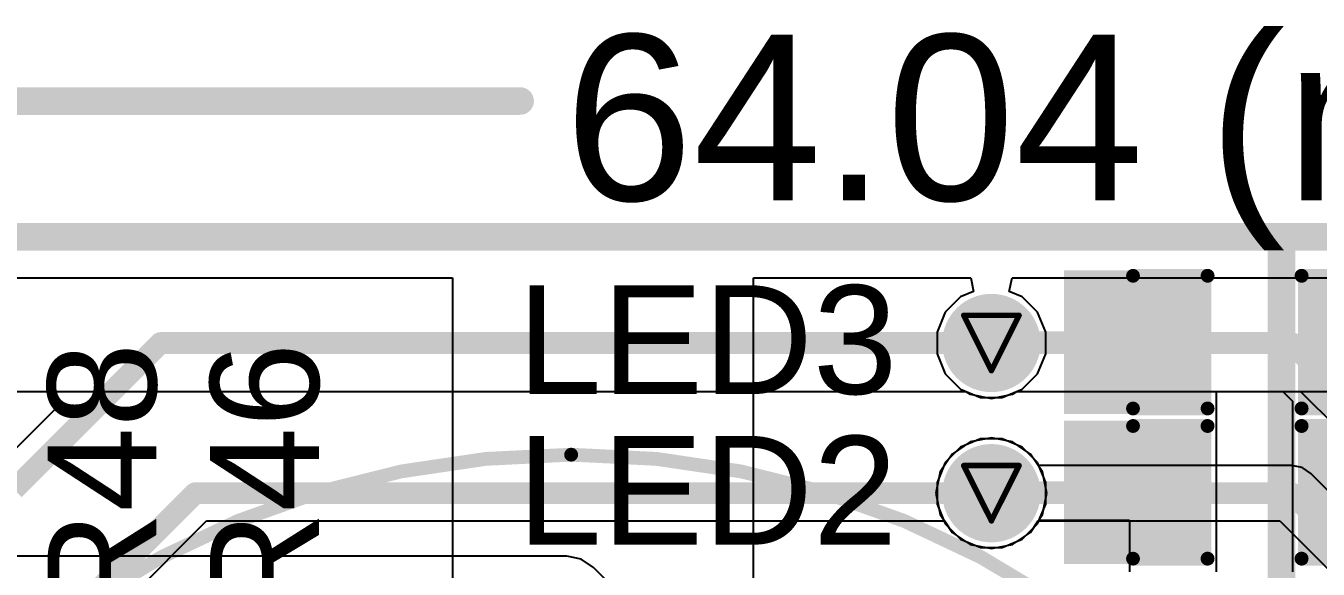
# Model space of a CAD drawing. Header units: inches. Extents: x -3 to 423, y -3 to 110.
# Drawn here: x 19.83 to 31.71, y 76.37 to 81.36 of the extents above; entities that cross this region are included whole.
import ezdxf

# ---------------------------------------------------------------- set-up
doc = ezdxf.new("R2010")
doc.units = ezdxf.units.IN
for name, color, linetype in [('Board Outline', 56, 'Continuous'), ('Bottom Layer', 5, 'Continuous'), ('Bottom Overlay', 54, 'Continuous'), ('Bottom Solder', 6, 'Continuous'), ('Drill Drawing', 1, 'Continuous'), ('Mechanical 1', 6, 'Continuous'), ('Mechanical 3', 76, 'Continuous'), ('Mid Layer', 16, 'Continuous'), ('Mid Layer 2', 76, 'Continuous'), ('Top Layer', 1, 'Continuous'), ('Top Overlay', 2, 'Continuous'), ('Top Paste', 8, 'Continuous'), ('Top Solder', 216, 'Continuous'), ('Via Holes', 16, 'Continuous')]:
    doc.layers.add(name, color=color, linetype=linetype)
doc.styles.add('Arial', font='', dxfattribs={"height": 0.2})
doc.styles.get('Arial').set_extended_font_data('Arial')

# ---------------------------------------------------------------- blocks, each defined once
blk = doc.blocks.new('DGH256Q2R7_B_2')
at = {"layer": 'Bottom Overlay'}
for points in [[(8, 0, 0.127, 0.127, 1), (-8, 0, 0.127, 0.127, 1)], [(7.968, 0, 0.0635, 0.0635, 1), (8.032, 0, 0.0635, 0.0635, 1)]]:
    blk.add_lwpolyline(points, format="xyseb", close=True, dxfattribs=at)
blk = doc.blocks.new('LED_0603_36')
at = {"layer": 'Top Layer'}
for points in [[(-1, 0.5), (-0.5, 0.5), (-0.5, -0.5), (-1, -0.5)], [(0.5, 0.5), (1, 0.5), (1, -0.5), (0.5, -0.5)]]:
    blk.add_hatch(color=1, dxfattribs=at).paths.add_polyline_path(points)
at = {"layer": 'Top Overlay'}
blk.add_hatch(color=2, dxfattribs=at).paths.add_polyline_path([(1.118, -0.66), (1.753, -0.66), (1.753, 0.66), (1.118, 0.66)])
at = {"layer": 'Top Paste'}
for points in [[(-1, 0.5), (-0.5, 0.5), (-0.5, -0.5), (-1, -0.5)], [(0.5, 0.5), (1, 0.5), (1, -0.5), (0.5, -0.5)]]:
    blk.add_hatch(color=8, dxfattribs=at).paths.add_polyline_path(points)
at = {"layer": 'Top Solder'}
for points in [[(-1.102, 0.602), (-0.398, 0.602), (-0.398, -0.602), (-1.102, -0.602)], [(0.398, 0.602), (1.102, 0.602), (1.102, -0.602), (0.398, -0.602)]]:
    blk.add_hatch(color=216, dxfattribs=at).paths.add_polyline_path(points)
at = {"layer": 'Top Overlay'}
for points in [[(-0.432, 0.61, 0.127, 0.127, 0), (-1.118, 0.61, 0.127, 0.127, 0)], [(-1.118, 0.61, 0.127, 0.127, 0), (-1.118, -0.61, 0.127, 0.127, 0)], [(1.118, 0.61, 0.127, 0.127, 0), (0.432, 0.61, 0.127, 0.127, 0)], [(1.118, 0.61, 0.127, 0.127, 0), (1.118, -0.61, 0.127, 0.127, 0)], [(-0.432, -0.61, 0.127, 0.127, 0), (-1.118, -0.61, 0.127, 0.127, 0)], [(1.118, -0.61, 0.127, 0.127, 0), (0.432, -0.61, 0.127, 0.127, 0)]]:
    blk.add_lwpolyline(points, format="xyseb", dxfattribs=at)
for points in [[(-1.149, 0.61, 0.0635, 0.0635, 1), (-1.086, 0.61, 0.0635, 0.0635, 1)], [(-1.149, 0.61, 0.0635, 0.0635, 1), (-1.086, 0.61, 0.0635, 0.0635, 1)], [(-0.464, 0.61, 0.0635, 0.0635, 1), (-0.4, 0.61, 0.0635, 0.0635, 1)], [(0.4, 0.61, 0.0635, 0.0635, 1), (0.464, 0.61, 0.0635, 0.0635, 1)], [(1.086, 0.61, 0.0635, 0.0635, 1), (1.149, 0.61, 0.0635, 0.0635, 1)], [(1.086, 0.61, 0.0635, 0.0635, 1), (1.149, 0.61, 0.0635, 0.0635, 1)], [(-1.149, -0.61, 0.0635, 0.0635, 1), (-1.086, -0.61, 0.0635, 0.0635, 1)], [(-1.149, -0.61, 0.0635, 0.0635, 1), (-1.086, -0.61, 0.0635, 0.0635, 1)], [(-0.464, -0.61, 0.0635, 0.0635, 1), (-0.4, -0.61, 0.0635, 0.0635, 1)], [(0.4, -0.61, 0.0635, 0.0635, 1), (0.464, -0.61, 0.0635, 0.0635, 1)], [(1.086, -0.61, 0.0635, 0.0635, 1), (1.149, -0.61, 0.0635, 0.0635, 1)], [(1.086, -0.61, 0.0635, 0.0635, 1), (1.149, -0.61, 0.0635, 0.0635, 1)]]:
    blk.add_lwpolyline(points, format="xyseb", close=True, dxfattribs=at)
blk = doc.blocks.new('LED_0603_37')
at = {"layer": 'Top Layer'}
for points in [[(-1, 0.5), (-0.5, 0.5), (-0.5, -0.5), (-1, -0.5)], [(0.5, 0.5), (1, 0.5), (1, -0.5), (0.5, -0.5)]]:
    blk.add_hatch(color=1, dxfattribs=at).paths.add_polyline_path(points)
at = {"layer": 'Top Overlay'}
blk.add_hatch(color=2, dxfattribs=at).paths.add_polyline_path([(1.118, -0.66), (1.753, -0.66), (1.753, 0.66), (1.118, 0.66)])
at = {"layer": 'Top Paste'}
for points in [[(-1, 0.5), (-0.5, 0.5), (-0.5, -0.5), (-1, -0.5)], [(0.5, 0.5), (1, 0.5), (1, -0.5), (0.5, -0.5)]]:
    blk.add_hatch(color=8, dxfattribs=at).paths.add_polyline_path(points)
at = {"layer": 'Top Solder'}
for points in [[(-1.102, 0.602), (-0.398, 0.602), (-0.398, -0.602), (-1.102, -0.602)], [(0.398, 0.602), (1.102, 0.602), (1.102, -0.602), (0.398, -0.602)]]:
    blk.add_hatch(color=216, dxfattribs=at).paths.add_polyline_path(points)
at = {"layer": 'Top Overlay'}
for points in [[(-0.432, 0.61, 0.127, 0.127, 0), (-1.118, 0.61, 0.127, 0.127, 0)], [(-1.118, 0.61, 0.127, 0.127, 0), (-1.118, -0.61, 0.127, 0.127, 0)], [(1.118, 0.61, 0.127, 0.127, 0), (0.432, 0.61, 0.127, 0.127, 0)], [(1.118, 0.61, 0.127, 0.127, 0), (1.118, -0.61, 0.127, 0.127, 0)], [(-0.432, -0.61, 0.127, 0.127, 0), (-1.118, -0.61, 0.127, 0.127, 0)], [(1.118, -0.61, 0.127, 0.127, 0), (0.432, -0.61, 0.127, 0.127, 0)]]:
    blk.add_lwpolyline(points, format="xyseb", dxfattribs=at)
for points in [[(-1.149, 0.61, 0.0635, 0.0635, 1), (-1.086, 0.61, 0.0635, 0.0635, 1)], [(-1.149, 0.61, 0.0635, 0.0635, 1), (-1.086, 0.61, 0.0635, 0.0635, 1)], [(-0.464, 0.61, 0.0635, 0.0635, 1), (-0.4, 0.61, 0.0635, 0.0635, 1)], [(0.4, 0.61, 0.0635, 0.0635, 1), (0.464, 0.61, 0.0635, 0.0635, 1)], [(1.086, 0.61, 0.0635, 0.0635, 1), (1.149, 0.61, 0.0635, 0.0635, 1)], [(1.086, 0.61, 0.0635, 0.0635, 1), (1.149, 0.61, 0.0635, 0.0635, 1)], [(-1.149, -0.61, 0.0635, 0.0635, 1), (-1.086, -0.61, 0.0635, 0.0635, 1)], [(-1.149, -0.61, 0.0635, 0.0635, 1), (-1.086, -0.61, 0.0635, 0.0635, 1)], [(-0.464, -0.61, 0.0635, 0.0635, 1), (-0.4, -0.61, 0.0635, 0.0635, 1)], [(0.4, -0.61, 0.0635, 0.0635, 1), (0.464, -0.61, 0.0635, 0.0635, 1)], [(1.086, -0.61, 0.0635, 0.0635, 1), (1.149, -0.61, 0.0635, 0.0635, 1)], [(1.086, -0.61, 0.0635, 0.0635, 1), (1.149, -0.61, 0.0635, 0.0635, 1)]]:
    blk.add_lwpolyline(points, format="xyseb", close=True, dxfattribs=at)

msp = doc.modelspace()

# ---------------------------------------------------------------- hatches: boundary and pattern name
at = {"layer": 'Bottom Layer'}
h = msp.add_hatch(color=5, dxfattribs=at)
edge = h.paths.add_edge_path()
edge.add_arc((28.704, 78.445), 0.35, 0, 360)
h = msp.add_hatch(color=5, dxfattribs=at)
edge = h.paths.add_edge_path()
edge.add_arc((28.704, 77.064), 0.35, 0, 360)
at = {"layer": 'Bottom Solder'}
h = msp.add_hatch(color=6, dxfattribs=at)
edge = h.paths.add_edge_path()
edge.add_arc((28.704, 78.445), 0.452, 0, 360)
h = msp.add_hatch(color=6, dxfattribs=at)
edge = h.paths.add_edge_path()
edge.add_arc((28.704, 77.064), 0.452, 0, 360)
at = {"layer": 'Mid Layer'}
h = msp.add_hatch(color=16, dxfattribs=at)
edge = h.paths.add_edge_path()
edge.add_arc((28.704, 78.445), 0.35, 0, 360)
h = msp.add_hatch(color=16, dxfattribs=at)
edge = h.paths.add_edge_path()
edge.add_arc((28.704, 77.064), 0.35, 0, 360)
at = {"layer": 'Mid Layer 2'}
h = msp.add_hatch(color=76, dxfattribs=at)
edge = h.paths.add_edge_path()
edge.add_arc((28.704, 78.445), 0.35, 0, 360)
h = msp.add_hatch(color=76, dxfattribs=at)
edge = h.paths.add_edge_path()
edge.add_arc((28.704, 77.064), 0.35, 0, 360)
at = {"layer": 'Top Layer'}
h = msp.add_hatch(color=1, dxfattribs=at)
edge = h.paths.add_edge_path()
edge.add_arc((28.704, 78.445), 0.35, 0, 360)
h = msp.add_hatch(color=1, dxfattribs=at)
edge = h.paths.add_edge_path()
edge.add_arc((28.704, 77.064), 0.35, 0, 360)
at = {"layer": 'Top Solder'}
h = msp.add_hatch(color=216, dxfattribs=at)
edge = h.paths.add_edge_path()
edge.add_arc((28.704, 78.445), 0.452, 0, 360)
h = msp.add_hatch(color=216, dxfattribs=at)
edge = h.paths.add_edge_path()
edge.add_arc((28.704, 77.064), 0.452, 0, 360)
at = {"layer": 'Via Holes'}
h = msp.add_hatch(color=7, dxfattribs=at)
edge = h.paths.add_edge_path()
edge.add_arc((28.704, 78.445), 0.25, 0, 360)
h = msp.add_hatch(color=7, dxfattribs=at)
edge = h.paths.add_edge_path()
edge.add_arc((28.704, 77.064), 0.25, 0, 360)

# ---------------------------------------------------------------- linework, layer by layer
at = {"layer": 'Board Outline'}
msp.add_lwpolyline([(0.02, 79.42, 0.254, 0.254, 0), (64.06, 79.42, 0.254, 0.254, 0)], format="xyseb", dxfattribs=at)
at = {"layer": 'Bottom Layer'}
for p, q in [((14.742, 78), (28.47, 78)), ((28.47, 78), (28.509, 77.974)), ((28.509, 77.974), (28.704, 77.935)), ((28.704, 77.935), (28.899, 77.974)), ((28.899, 77.974), (28.938, 78)), ((28.938, 78), (31.545, 78)), ((31.545, 78), (31.878, 77.667)), ((28.704, 77.574), (28.509, 77.535)), ((28.899, 77.535), (28.704, 77.574)), ((28.509, 77.535), (28.343, 77.424)), ((29.064, 77.424), (28.899, 77.535)), ((28.343, 77.424), (28.233, 77.259)), ((29.135, 77.319), (29.064, 77.424)), ((28.233, 77.259), (28.194, 77.064)), ((31.461, 77.319), (29.135, 77.319)), ((31.559, 77.299), (31.461, 77.319)), ((31.641, 77.244), (31.559, 77.299)), ((32.164, 76.722), (31.641, 77.244)), ((28.194, 77.064), (28.233, 76.869)), ((28.233, 76.869), (28.343, 76.703)), ((29.064, 76.703), (29.135, 76.809)), ((29.135, 76.809), (31.355, 76.809)), ((31.355, 76.809), (31.878, 76.286)), ((28.343, 76.703), (28.509, 76.593)), ((28.899, 76.593), (29.064, 76.703)), ((28.509, 76.593), (28.704, 76.554)), ((28.704, 76.554), (28.899, 76.593)), ((24.801, 76.484), (18.682, 76.484)), ((24.934, 76.457), (24.801, 76.484)), ((25.046, 76.382), (24.934, 76.457)), ((27.32, 74.109), (25.046, 76.382))]:
    msp.add_line(p, q, dxfattribs=at)
for points in [[(28.704, 78.445, 0.2, 0.2, 0), (31.461, 78.445, 0.2, 0.2, 0)], [(31.461, 78.445, 0.2, 0.2, 0), (32.058, 77.848, 0.2, 0.2, 0)], [(28.704, 77.064, 0.2, 0.2, 0), (31.461, 77.064, 0.2, 0.2, 0)], [(31.461, 77.064, 0.2, 0.2, 0), (32.058, 76.467, 0.2, 0.2, 0)]]:
    msp.add_lwpolyline(points, format="xyseb", dxfattribs=at)
for points in [[(28.654, 78.445, 0.1, 0.1, 1), (28.754, 78.445, 0.1, 0.1, 1)], [(31.411, 78.445, 0.1, 0.1, 1), (31.511, 78.445, 0.1, 0.1, 1)], [(31.411, 78.445, 0.1, 0.1, 1), (31.511, 78.445, 0.1, 0.1, 1)], [(28.654, 77.064, 0.1, 0.1, 1), (28.754, 77.064, 0.1, 0.1, 1)], [(31.411, 77.064, 0.1, 0.1, 1), (31.511, 77.064, 0.1, 0.1, 1)], [(31.411, 77.064, 0.1, 0.1, 1), (31.511, 77.064, 0.1, 0.1, 1)]]:
    msp.add_lwpolyline(points, format="xyseb", close=True, dxfattribs=at)
at = {"layer": 'Drill Drawing'}
for points in [[(28.45, 78.699, 0.0508, 0.0508, 0), (28.958, 78.699, 0.0508, 0.0508, 0)], [(28.45, 78.699, 0.0508, 0.0508, 0), (28.704, 78.191, 0.0508, 0.0508, 0)], [(28.704, 78.191, 0.0508, 0.0508, 0), (28.958, 78.699, 0.0508, 0.0508, 0)], [(28.45, 77.318, 0.0508, 0.0508, 0), (28.958, 77.318, 0.0508, 0.0508, 0)], [(28.45, 77.318, 0.0508, 0.0508, 0), (28.704, 76.81, 0.0508, 0.0508, 0)], [(28.704, 76.81, 0.0508, 0.0508, 0), (28.958, 77.318, 0.0508, 0.0508, 0)]]:
    msp.add_lwpolyline(points, format="xyseb", dxfattribs=at)
for points in [[(28.437, 78.699, 0.0254, 0.0254, 1), (28.463, 78.699, 0.0254, 0.0254, 1)], [(28.437, 78.699, 0.0254, 0.0254, 1), (28.463, 78.699, 0.0254, 0.0254, 1)], [(28.945, 78.699, 0.0254, 0.0254, 1), (28.971, 78.699, 0.0254, 0.0254, 1)], [(28.945, 78.699, 0.0254, 0.0254, 1), (28.971, 78.699, 0.0254, 0.0254, 1)], [(28.691, 78.191, 0.0254, 0.0254, 1), (28.717, 78.191, 0.0254, 0.0254, 1)], [(28.691, 78.191, 0.0254, 0.0254, 1), (28.717, 78.191, 0.0254, 0.0254, 1)], [(28.437, 77.318, 0.0254, 0.0254, 1), (28.463, 77.318, 0.0254, 0.0254, 1)], [(28.437, 77.318, 0.0254, 0.0254, 1), (28.463, 77.318, 0.0254, 0.0254, 1)], [(28.945, 77.318, 0.0254, 0.0254, 1), (28.971, 77.318, 0.0254, 0.0254, 1)], [(28.945, 77.318, 0.0254, 0.0254, 1), (28.971, 77.318, 0.0254, 0.0254, 1)], [(28.691, 76.81, 0.0254, 0.0254, 1), (28.717, 76.81, 0.0254, 0.0254, 1)], [(28.691, 76.81, 0.0254, 0.0254, 1), (28.717, 76.81, 0.0254, 0.0254, 1)]]:
    msp.add_lwpolyline(points, format="xyseb", close=True, dxfattribs=at)
at = {"layer": 'Mechanical 1'}
for points in [[(31.37, 79.42, 0.254, 0.254, 0), (31.37, 23.76, 0.254, 0.254, 0)], [(31.37, 79.42, 0.254, 0.254, 0), (64.06, 79.42, 0.254, 0.254, 0)]]:
    msp.add_lwpolyline(points, format="xyseb", dxfattribs=at)
msp.add_lwpolyline([(31.306, 79.42, 0.127, 0.127, 1), (31.433, 79.42, 0.127, 0.127, 1)], format="xyseb", close=True, dxfattribs=at)
msp.add_lwpolyline([(31.306, 79.42, 0.127, 0.127, 1), (31.433, 79.42, 0.127, 0.127, 1)], format="xyseb", close=True, dxfattribs=at)
at = {"layer": 'Mechanical 3'}
msp.add_lwpolyline([(0.02, 80.67, 0.254, 0.254, 0), (24.371, 80.67, 0.254, 0.254, 0)], format="xyseb", dxfattribs=at)
msp.add_lwpolyline([(24.308, 80.67, 0.127, 0.127, 1), (24.435, 80.67, 0.127, 0.127, 1)], format="xyseb", close=True, dxfattribs=at)
at = {"layer": 'Mid Layer'}
for p, q in [((14.742, 78), (28.47, 78)), ((28.47, 78), (28.509, 77.974)), ((28.509, 77.974), (28.704, 77.935)), ((28.704, 77.935), (28.899, 77.974)), ((28.899, 77.974), (28.938, 78)), ((28.938, 78), (32.638, 78)), ((28.704, 77.574), (28.509, 77.535)), ((28.899, 77.535), (28.704, 77.574)), ((28.509, 77.535), (28.343, 77.424)), ((29.064, 77.424), (28.899, 77.535)), ((28.343, 77.424), (28.233, 77.259)), ((29.175, 77.259), (29.064, 77.424)), ((28.233, 77.259), (28.194, 77.064)), ((29.214, 77.064), (29.175, 77.259)), ((28.194, 77.064), (28.233, 76.869)), ((29.175, 76.869), (29.214, 77.064)), ((28.233, 76.869), (28.343, 76.703)), ((29.064, 76.703), (29.175, 76.869)), ((28.343, 76.703), (28.509, 76.593)), ((28.899, 76.593), (29.064, 76.703)), ((28.509, 76.593), (28.704, 76.554)), ((28.704, 76.554), (28.899, 76.593))]:
    msp.add_line(p, q, dxfattribs=at)
at = {"layer": 'Mid Layer 2'}
for p, q in [((0.67, 79.045), (23.749, 79.045)), ((23.749, 79.045), (23.749, 74.778)), ((26.518, 67.807), (26.518, 79.045)), ((26.518, 79.045), (28.514, 79.045)), ((28.514, 79.045), (28.539, 78.918)), ((28.868, 78.918), (28.894, 79.045)), ((28.894, 79.045), (32.518, 79.045)), ((28.539, 78.918), (28.421, 78.869)), ((28.987, 78.869), (28.868, 78.918)), ((28.421, 78.869), (28.28, 78.728)), ((29.128, 78.728), (28.987, 78.869)), ((28.28, 78.728), (28.204, 78.544)), ((29.204, 78.544), (29.128, 78.728)), ((28.204, 78.544), (28.204, 78.345)), ((29.204, 78.345), (29.204, 78.544)), ((28.204, 78.345), (28.28, 78.162)), ((29.128, 78.162), (29.204, 78.345)), ((28.28, 78.162), (28.421, 78.021)), ((28.987, 78.021), (29.128, 78.162)), ((28.421, 78.021), (28.604, 77.945)), ((28.604, 77.945), (28.803, 77.945)), ((28.803, 77.945), (28.987, 78.021)), ((28.421, 77.488), (28.28, 77.347)), ((28.604, 77.564), (28.421, 77.488)), ((28.803, 77.564), (28.604, 77.564)), ((28.987, 77.488), (28.803, 77.564)), ((29.128, 77.347), (28.987, 77.488)), ((28.28, 77.347), (28.204, 77.163)), ((29.204, 77.163), (29.128, 77.347)), ((28.204, 77.163), (28.204, 76.964)), ((29.204, 76.964), (29.204, 77.163)), ((28.204, 76.964), (28.28, 76.781)), ((29.128, 76.781), (29.204, 76.964)), ((28.28, 76.781), (28.421, 76.64)), ((28.987, 76.64), (29.128, 76.781)), ((28.421, 76.64), (28.604, 76.564)), ((28.803, 76.564), (28.987, 76.64)), ((28.604, 76.564), (28.803, 76.564))]:
    msp.add_line(p, q, dxfattribs=at)
at = {"layer": 'Top Layer'}
for p, q in [((15.13, 78), (20.095, 78)), ((20.095, 78), (20.143, 77.883)), ((30.773, 77.803), (30.773, 78)), ((30.773, 78), (31.383, 78)), ((31.383, 78), (31.473, 77.91)), ((20.143, 77.883), (19.539, 77.279)), ((31.473, 77.91), (31.473, 77.722)), ((30.773, 77.722), (30.773, 77.803)), ((30.773, 77.803), (30.773, 77.803)), ((30.773, 76.422), (30.773, 77.722)), ((30.773, 77.722), (30.773, 77.722)), ((31.473, 77.722), (31.473, 77.676)), ((31.473, 77.676), (31.473, 76.468)), ((20.473, 75.792), (21.49, 76.809)), ((21.49, 76.809), (28.273, 76.809)), ((28.273, 76.809), (28.343, 76.703)), ((29.064, 76.703), (29.14, 76.817)), ((29.14, 76.817), (29.973, 76.817)), ((29.973, 76.817), (29.973, 76.422)), ((28.343, 76.703), (28.509, 76.593)), ((28.899, 76.593), (29.064, 76.703)), ((28.509, 76.593), (28.704, 76.554)), ((28.704, 76.554), (28.899, 76.593)), ((29.973, 76.422), (29.973, 76.422)), ((29.973, 76.422), (29.973, 76.341)), ((30.773, 76.341), (30.773, 76.422)), ((30.773, 76.422), (30.773, 76.422)), ((31.473, 76.468), (31.473, 76.341))]:
    msp.add_line(p, q, dxfattribs=at)
for points in [[(19.72, 77.098, 0.2, 0.2, 0), (21.066, 78.445, 0.2, 0.2, 0)], [(21.066, 78.445, 0.2, 0.2, 0), (28.704, 78.445, 0.2, 0.2, 0)], [(28.712, 78.453, 0.2, 0.2, 0), (30.373, 78.453, 0.2, 0.2, 0)], [(20.218, 75.898, 0.2, 0.2, 0), (21.385, 77.064, 0.2, 0.2, 0)], [(21.385, 77.064, 0.2, 0.2, 0), (28.704, 77.064, 0.2, 0.2, 0)], [(28.712, 77.072, 0.2, 0.2, 0), (30.373, 77.072, 0.2, 0.2, 0)]]:
    msp.add_lwpolyline(points, format="xyseb", dxfattribs=at)
for points in [[(21.016, 78.445, 0.1, 0.1, 1), (21.116, 78.445, 0.1, 0.1, 1)], [(21.016, 78.445, 0.1, 0.1, 1), (21.116, 78.445, 0.1, 0.1, 1)], [(28.654, 78.445, 0.1, 0.1, 1), (28.754, 78.445, 0.1, 0.1, 1)], [(28.662, 78.453, 0.1, 0.1, 1), (28.762, 78.453, 0.1, 0.1, 1)], [(30.323, 78.453, 0.1, 0.1, 1), (30.423, 78.453, 0.1, 0.1, 1)], [(21.335, 77.064, 0.1, 0.1, 1), (21.435, 77.064, 0.1, 0.1, 1)], [(21.335, 77.064, 0.1, 0.1, 1), (21.435, 77.064, 0.1, 0.1, 1)], [(28.654, 77.064, 0.1, 0.1, 1), (28.754, 77.064, 0.1, 0.1, 1)], [(28.662, 77.072, 0.1, 0.1, 1), (28.762, 77.072, 0.1, 0.1, 1)], [(30.323, 77.072, 0.1, 0.1, 1), (30.423, 77.072, 0.1, 0.1, 1)]]:
    msp.add_lwpolyline(points, format="xyseb", close=True, dxfattribs=at)

# ---------------------------------------------------------------- block references
for name, p, rotation in [('LED_0603_36', (31.123, 78.453), 180), ('LED_0603_37', (31.123, 77.072), 180), ('DGH256Q2R7_B_2', (24.841, 69.418), 90)]:
    msp.add_blockref(name, p, dxfattribs=dict(rotation=rotation))

# ---------------------------------------------------------------- texts
at = {"layer": 'Mechanical 3', "style": 'Arial'}
msp.add_text('64.04 (mm)', height=1.524, dxfattribs=at).set_placement((24.778, 79.756))
at = {"layer": 'Top Overlay', "style": 'Arial'}
for s, p in [('LED3', (24.346, 77.976)), ('LED2', (24.346, 76.591))]:
    msp.add_text(s, height=1, dxfattribs=at).set_placement(p)
for s, p in [('R48', (21.028, 75.885)), ('R46', (22.522, 75.885))]:
    msp.add_text(s, height=1, rotation=90, dxfattribs=at).set_placement(p)

doc.saveas('drawing.dxf')
